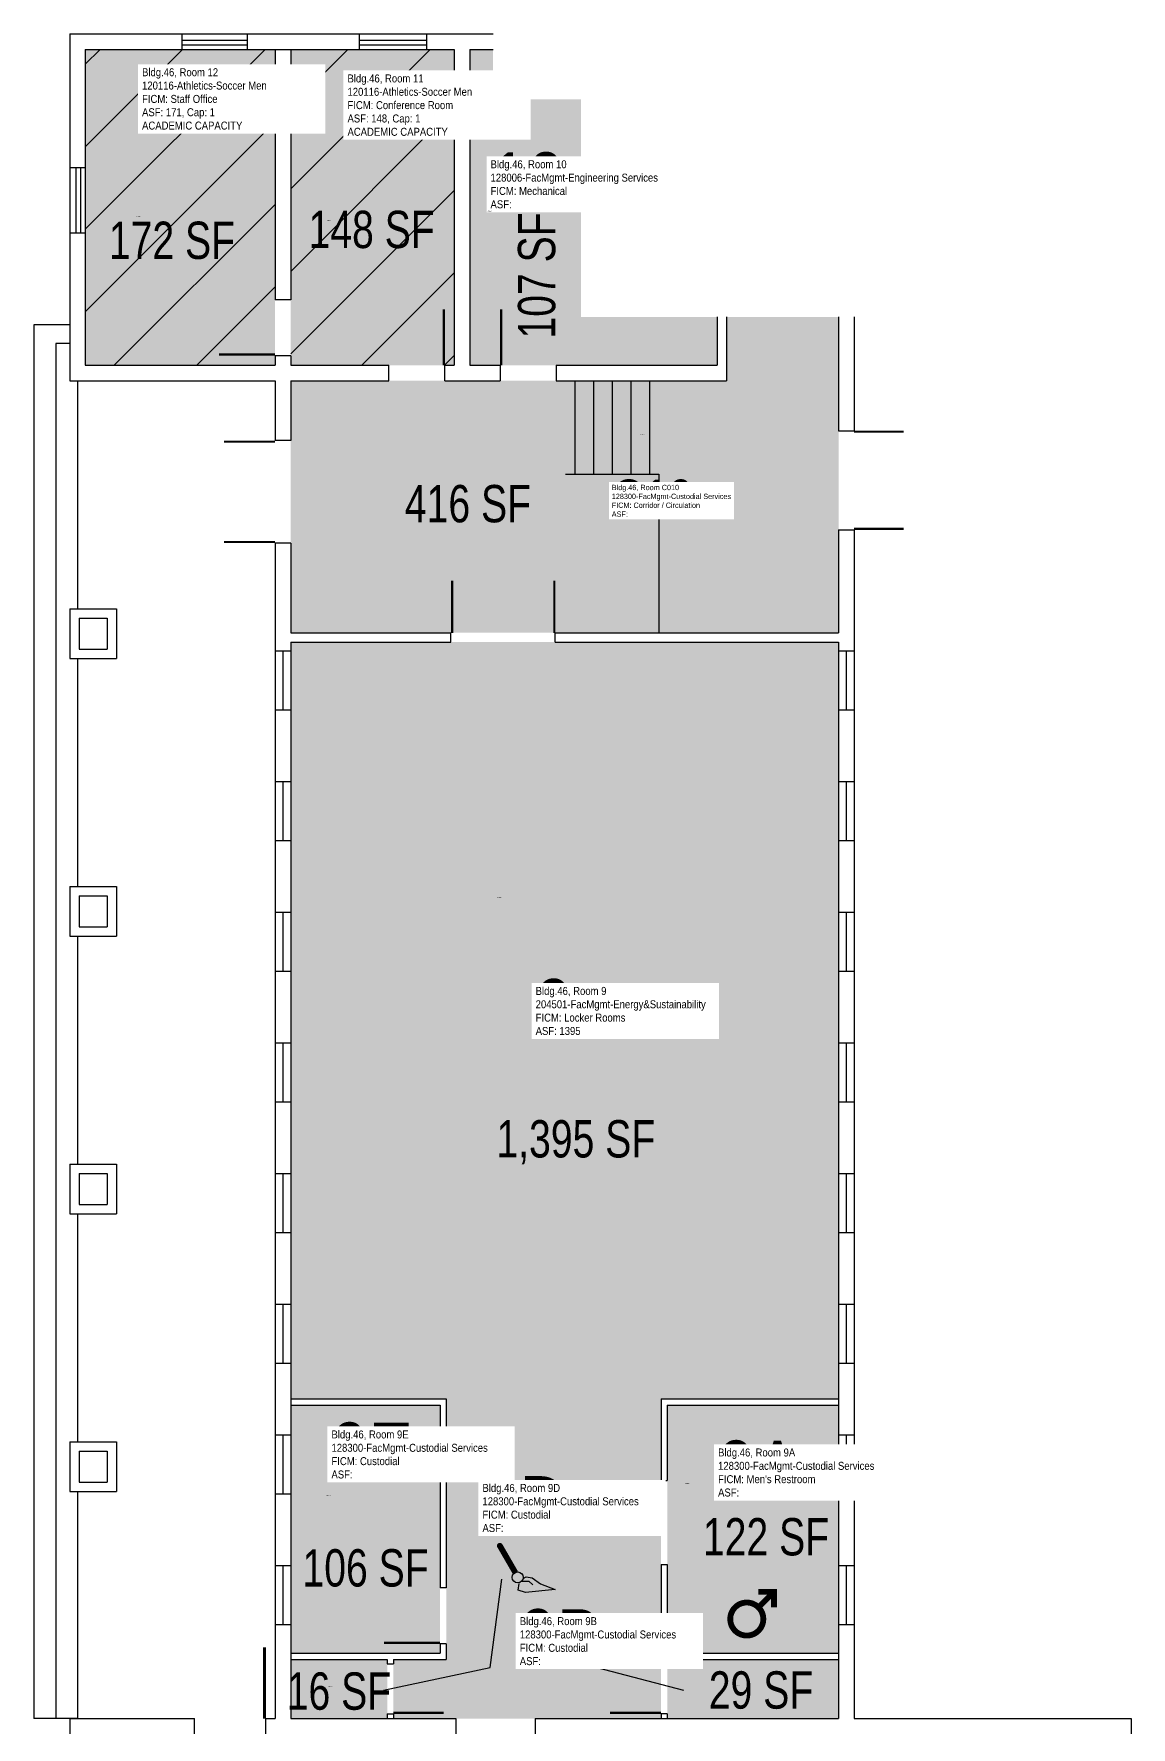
# Model space of a CAD drawing. Header units: inches. Extents: x -23 to 919, y -162 to 2416.
# Drawn here: x -23 to 682, y 1328 to 2416 of the extents above; entities that cross this region are included whole.
import ezdxf
from ezdxf.enums import TextEntityAlignment as Align

# ---------------------------------------------------------------- set-up
doc = ezdxf.new("R2010")
doc.units = ezdxf.units.IN
doc.header["$LTSCALE"] = 10
doc.header["$MEASUREMENT"] = 0
doc.layers.get('0').update_dxf_attribs({"linetype": 'CONTINUOUS'})
for name, color, linetype in [('A-DOOR', 2, 'CONTINUOUS'), ('A-FLOR', 3, 'CONTINUOUS'), ('A-GLAZ', 1, 'CONTINUOUS'), ('A-IDEN-ICON', 4, 'CONTINUOUS'), ('A-IDEN-RNUM', 7, 'CONTINUOUS'), ('A-IDEN-SNUM', 4, 'CONTINUOUS'), ('A-IDEN-VNUM', 4, 'CONTINUOUS'), ('A-SITE', 3, 'CONTINUOUS'), ('A-WALL', 5, 'CONTINUOUS'), ('AREA-TEXT', 3, 'CONTINUOUS'), ('Rooms-Capacity', 4, 'CONTINUOUS'), ('Rooms-Category-Color', 7, 'CONTINUOUS'), ('Rooms-College-Color', 7, 'CONTINUOUS'), ('Rooms-Department-Color', 7, 'CONTINUOUS'), ('Rooms-Division-Color', 7, 'CONTINUOUS'), ('Rooms-Information', 7, 'CONTINUOUS')]:
    doc.layers.add(name, color=color, linetype=linetype)
doc.styles.add('CP_AREA', font='arial.ttf', dxfattribs={"height": 15})
doc.styles.add('CP_ROOMSNUMBER', font='arial.ttf', dxfattribs={"height": 1})
doc.styles.add('CP_ROOMVNUMBER', font='arial.ttf', dxfattribs={"width": 0.85, "height": 0.075})

# ---------------------------------------------------------------- blocks, each defined once
blk = doc.blocks.new('CPMEN')
at = {"color": 0, "linetype": 'ByBlock', "const_width": 0.015}
for points in [[(0.055, 0.01), (0.055, 0.05), (0.015, 0.05)], [(0.0151, 0.0101), (0.055, 0.05)]]:
    blk.add_lwpolyline(points, dxfattribs=at)
blk.add_lwpolyline([(-0.0575, -0.02, 1), (0.0275, -0.02, 1)], format="xyb", close=True, dxfattribs=at)
blk = doc.blocks.new('CPCUST')
at = {"color": 0, "linetype": 'ByBlock'}
for p, q in [((0.0262, -0.0408), (0.0446, -0.0406)), ((0.0297, -0.0341), (0.0376, -0.0302)), ((0.0376, -0.0302), (0.0533, -0.0324)), ((0.0446, -0.0406), (0.0543, -0.0505)), ((0.0533, -0.0324), (0.0745, -0.0479)), ((0.0171, -0.0639), (0.02, -0.0466)), ((0.0358, -0.0705), (0.0171, -0.0639)), ((0.1117, -0.0625), (0.0358, -0.0705)), ((0.0745, -0.0479), (0.1117, -0.0625))]:
    blk.add_line(p, q, dxfattribs=at)
at = {"color": 0, "linetype": 'ByBlock', "const_width": 0.0075}
blk.add_lwpolyline([(-0.0332, 0.0481, 1), (-0.0268, 0.0519, 1)], format="xyb", close=True, dxfattribs=at)
at = {"color": 0, "linetype": 'ByBlock', "const_width": 0.015}
blk.add_lwpolyline([(-0.03, 0.05), (0.01, -0.0193)], dxfattribs=at)
at = {"color": 0, "linetype": 'ByBlock'}
blk.add_circle((0.0158, -0.0313), 0.0141, dxfattribs=at)

msp = doc.modelspace()

# ---------------------------------------------------------------- hatches: boundary and pattern name
at = {"layer": 'Rooms-Capacity'}
h = msp.add_hatch(dxfattribs=at)
h.set_pattern_fill('ANSI31', color=256, scale=300, style=0)
h.paths.add_polyline_path([(132, 2406), (114, 2406), (72, 2406), (10, 2406), (10, 2330), (10, 2288), (10, 2203), (132, 2203), (132, 2209)])
h = msp.add_hatch(dxfattribs=at)
h.set_pattern_fill('ANSI31', color=256, scale=300, style=0)
h.paths.add_polyline_path([(142, 2209), (142, 2203), (241.1, 2203), (247.1, 2203), (247.1, 2406), (229.2, 2406), (186, 2406), (142, 2406)])
at = {"layer": 'Rooms-Category-Color', "true_color": 0xfa9ba3}
for points in [[(132, 2406), (114, 2406), (72, 2406), (10, 2406), (10, 2330), (10, 2288), (10, 2203), (132, 2203), (132, 2209)], [(142, 2209), (142, 2203), (241.1, 2203), (247.1, 2203), (247.1, 2406), (229.2, 2406), (186, 2406), (142, 2406)]]:
    msp.add_hatch(color=241, dxfattribs=at).paths.add_polyline_path(points)
at = {"layer": 'Rooms-Category-Color', "true_color": 0xadadad}
for points in [[(328.5, 2374), (272, 2374), (272, 2406), (257.1, 2406), (257.1, 2203), (276.5, 2203), (416, 2203), (416, 2234), (328.5, 2234)], [(494, 2031), (494, 2160.8), (494, 2191), (494, 2234), (479.5, 2234), (422, 2234), (422, 2193), (276.5, 2193), (241.1, 2193), (142, 2193), (142, 2154.5), (142, 2031), (244.9, 2031)], [(142, 1534.5), (142, 1515.5), (142, 1477.5), (142, 1431.5), (142, 1393.5), (142, 1375), (238, 1375), (238, 1381.7), (238, 1534.5)], [(494, 1477.5), (494, 1515.5), (494, 1534.5), (384, 1534.5), (384, 1486), (384, 1375), (494, 1375), (494, 1393.5), (494, 1431.5)], [(142, 1371), (142, 1333), (204, 1333), (204, 1336), (204, 1371)], [(494, 1371), (384, 1371), (384, 1333), (494, 1333)]]:
    msp.add_hatch(color=253, dxfattribs=at).paths.add_polyline_path(points)
at = {"layer": 'Rooms-Category-Color', "true_color": 0xffe090}
msp.add_hatch(color=41, dxfattribs=at).paths.add_polyline_path([(142, 1645.5), (142, 1599.5), (142, 1561.5), (142, 1538.5), (242, 1538.5), (242, 1381), (242, 1371), (208, 1371), (208, 1336), (208, 1333), (248, 1333), (380, 1333), (380, 1336), (380, 1486), (380, 1538.5), (494, 1538.5), (494, 1561.5), (494, 1599.5), (494, 1645.5), (494, 1683.5), (494, 1729.5), (494, 1767.5), (494, 1813.5), (494, 1851.5), (494, 1897.5), (494, 1935.5), (494, 1981.5), (494, 2019.5), (494, 2019.5), (494, 2025), (244.9, 2025), (142, 2025), (142, 2019.5), (142, 1981.5), (142, 1935.5), (142, 1897.5), (142, 1851.5), (142, 1813.5), (142, 1767.5), (142, 1729.5), (142, 1683.5)])
at = {"layer": 'Rooms-College-Color', "true_color": 0x99d7b2}
for points in [[(132, 2406), (114, 2406), (72, 2406), (10, 2406), (10, 2330), (10, 2288), (10, 2203), (132, 2203), (132, 2209)], [(142, 2209), (142, 2203), (241.1, 2203), (247.1, 2203), (247.1, 2406), (229.2, 2406), (186, 2406), (142, 2406)]]:
    msp.add_hatch(color=253, dxfattribs=at).paths.add_polyline_path(points)
at = {"layer": 'Rooms-College-Color', "true_color": 0xadadad}
for points in [[(328.5, 2374), (272, 2374), (272, 2406), (257.1, 2406), (257.1, 2203), (276.5, 2203), (416, 2203), (416, 2234), (328.5, 2234)], [(494, 2031), (494, 2160.8), (494, 2191), (494, 2234), (479.5, 2234), (422, 2234), (422, 2193), (276.5, 2193), (241.1, 2193), (142, 2193), (142, 2154.5), (142, 2031), (244.9, 2031)], [(142, 1534.5), (142, 1515.5), (142, 1477.5), (142, 1431.5), (142, 1393.5), (142, 1375), (238, 1375), (238, 1381.7), (238, 1534.5)], [(494, 1477.5), (494, 1515.5), (494, 1534.5), (384, 1534.5), (384, 1486), (384, 1375), (494, 1375), (494, 1393.5), (494, 1431.5)], [(142, 1371), (142, 1333), (204, 1333), (204, 1336), (204, 1371)], [(494, 1371), (384, 1371), (384, 1333), (494, 1333)]]:
    msp.add_hatch(color=253, dxfattribs=at).paths.add_polyline_path(points)
at = {"layer": 'Rooms-College-Color', "true_color": 0xffe090}
msp.add_hatch(color=41, dxfattribs=at).paths.add_polyline_path([(142, 1645.5), (142, 1599.5), (142, 1561.5), (142, 1538.5), (242, 1538.5), (242, 1381), (242, 1371), (208, 1371), (208, 1336), (208, 1333), (248, 1333), (380, 1333), (380, 1336), (380, 1486), (380, 1538.5), (494, 1538.5), (494, 1561.5), (494, 1599.5), (494, 1645.5), (494, 1683.5), (494, 1729.5), (494, 1767.5), (494, 1813.5), (494, 1851.5), (494, 1897.5), (494, 1935.5), (494, 1981.5), (494, 2019.5), (494, 2019.5), (494, 2025), (244.9, 2025), (142, 2025), (142, 2019.5), (142, 1981.5), (142, 1935.5), (142, 1897.5), (142, 1851.5), (142, 1813.5), (142, 1767.5), (142, 1729.5), (142, 1683.5)])
at = {"layer": 'Rooms-Department-Color', "true_color": 0x604aed}
for points in [[(132, 2406), (114, 2406), (72, 2406), (10, 2406), (10, 2330), (10, 2288), (10, 2203), (132, 2203), (132, 2209)], [(142, 2209), (142, 2203), (241.1, 2203), (247.1, 2203), (247.1, 2406), (229.2, 2406), (186, 2406), (142, 2406)]]:
    msp.add_hatch(color=173, dxfattribs=at).paths.add_polyline_path(points)
at = {"layer": 'Rooms-Department-Color', "true_color": 0xacacac}
for points in [[(328.5, 2374), (272, 2374), (272, 2406), (257.1, 2406), (257.1, 2203), (276.5, 2203), (416, 2203), (416, 2234), (328.5, 2234)], [(494, 2031), (494, 2160.8), (494, 2191), (494, 2234), (479.5, 2234), (422, 2234), (422, 2193), (276.5, 2193), (241.1, 2193), (142, 2193), (142, 2154.5), (142, 2031), (244.9, 2031)], [(142, 1534.5), (142, 1515.5), (142, 1477.5), (142, 1431.5), (142, 1393.5), (142, 1375), (238, 1375), (238, 1381.7), (238, 1534.5)], [(494, 1477.5), (494, 1515.5), (494, 1534.5), (384, 1534.5), (384, 1486), (384, 1375), (494, 1375), (494, 1393.5), (494, 1431.5)], [(142, 1371), (142, 1333), (204, 1333), (204, 1336), (204, 1371)], [(494, 1371), (384, 1371), (384, 1333), (494, 1333)]]:
    msp.add_hatch(color=253, dxfattribs=at).paths.add_polyline_path(points)
at = {"layer": 'Rooms-Department-Color', "true_color": 0x80bc67}
msp.add_hatch(color=83, dxfattribs=at).paths.add_polyline_path([(142, 1645.5), (142, 1599.5), (142, 1561.5), (142, 1538.5), (242, 1538.5), (242, 1381), (242, 1371), (208, 1371), (208, 1336), (208, 1333), (248, 1333), (380, 1333), (380, 1336), (380, 1486), (380, 1538.5), (494, 1538.5), (494, 1561.5), (494, 1599.5), (494, 1645.5), (494, 1683.5), (494, 1729.5), (494, 1767.5), (494, 1813.5), (494, 1851.5), (494, 1897.5), (494, 1935.5), (494, 1981.5), (494, 2019.5), (494, 2019.5), (494, 2025), (244.9, 2025), (142, 2025), (142, 2019.5), (142, 1981.5), (142, 1935.5), (142, 1897.5), (142, 1851.5), (142, 1813.5), (142, 1767.5), (142, 1729.5), (142, 1683.5)])
at = {"layer": 'Rooms-Division-Color', "true_color": 0x604aed}
for points in [[(132, 2406), (114, 2406), (72, 2406), (10, 2406), (10, 2330), (10, 2288), (10, 2203), (132, 2203), (132, 2209)], [(142, 2209), (142, 2203), (241.1, 2203), (247.1, 2203), (247.1, 2406), (229.2, 2406), (186, 2406), (142, 2406)]]:
    msp.add_hatch(color=173, dxfattribs=at).paths.add_polyline_path(points)
at = {"layer": 'Rooms-Division-Color', "true_color": 0xadadad}
for points in [[(328.5, 2374), (272, 2374), (272, 2406), (257.1, 2406), (257.1, 2203), (276.5, 2203), (416, 2203), (416, 2234), (328.5, 2234)], [(494, 2031), (494, 2160.8), (494, 2191), (494, 2234), (479.5, 2234), (422, 2234), (422, 2193), (276.5, 2193), (241.1, 2193), (142, 2193), (142, 2154.5), (142, 2031), (244.9, 2031)], [(142, 1534.5), (142, 1515.5), (142, 1477.5), (142, 1431.5), (142, 1393.5), (142, 1375), (238, 1375), (238, 1381.7), (238, 1534.5)], [(494, 1477.5), (494, 1515.5), (494, 1534.5), (384, 1534.5), (384, 1486), (384, 1375), (494, 1375), (494, 1393.5), (494, 1431.5)], [(142, 1371), (142, 1333), (204, 1333), (204, 1336), (204, 1371)], [(494, 1371), (384, 1371), (384, 1333), (494, 1333)]]:
    msp.add_hatch(color=253, dxfattribs=at).paths.add_polyline_path(points)
at = {"layer": 'Rooms-Division-Color', "true_color": 0x80bc67}
msp.add_hatch(color=83, dxfattribs=at).paths.add_polyline_path([(142, 1645.5), (142, 1599.5), (142, 1561.5), (142, 1538.5), (242, 1538.5), (242, 1381), (242, 1371), (208, 1371), (208, 1336), (208, 1333), (248, 1333), (380, 1333), (380, 1336), (380, 1486), (380, 1538.5), (494, 1538.5), (494, 1561.5), (494, 1599.5), (494, 1645.5), (494, 1683.5), (494, 1729.5), (494, 1767.5), (494, 1813.5), (494, 1851.5), (494, 1897.5), (494, 1935.5), (494, 1981.5), (494, 2019.5), (494, 2019.5), (494, 2025), (244.9, 2025), (142, 2025), (142, 2019.5), (142, 1981.5), (142, 1935.5), (142, 1897.5), (142, 1851.5), (142, 1813.5), (142, 1767.5), (142, 1729.5), (142, 1683.5)])

# ---------------------------------------------------------------- linework, layer by layer
at = {"layer": 'A-DOOR', "elevation": 0}
for points in [[(132, 2209.8, 1.5, 1.5, 0), (96, 2209.8, 0, 0, 0), (96, 2209, 0, 0, -0.414214), (132, 2245, 0, 0, -0.414214)], [(240.4, 2203, 1.5, 1.5, 0), (240.4, 2239, 0, 0, 0), (241.1, 2239, 0, 0, 0.414214), (205.1, 2203, 0, 0, 0.414214)], [(277.2, 2203, 1.5, 1.5, 0), (277.2, 2239, 0, 0, 0), (276.5, 2239, 0, 0, -0.414214), (312.5, 2203, 0, 0, -0.414214)], [(277.2, 2203, 1.5, 1.5, 0), (277.2, 2239, 0, 0, 0), (276.5, 2239, 0, 0, -0.414214), (312.5, 2203, 0, 0, -0.414214)], [(132, 2153.8, 1.37, 1.37, 0), (99.1, 2153.8, 0, 0, 0), (99.1, 2154.5, 0, 0, 0.414214), (132, 2121.5, 0, 0, 0.414214)], [(504, 2160.2, 1.33, 1.33, 0), (535.9, 2160.2, 0, 0, 0), (535.9, 2160.8, 0, 0, -0.414214), (504, 2129, 0, 0, -0.414214)], [(504, 2097.8, 1.33, 1.33, 0), (535.9, 2097.8, 0, 0, 0), (535.9, 2097.2, 0, 0, 0.414214), (504, 2129, 0, 0, 0.414214)], [(132, 2089.3, 1.37, 1.37, 0), (99.1, 2089.3, 0, 0, 0), (99.1, 2088.6, 0, 0, -0.414214), (132, 2121.5, 0, 0, -0.414214)], [(245.7, 2030.9, 1.4, 1.4, 0), (245.7, 2064.5, 0, 0, 0), (245, 2064.5, 0, 0, -0.414214), (278.6, 2030.9, 0, 0, -0.414214)], [(311.4, 2030.9, 1.4, 1.4, 0), (311.4, 2064.5, 0, 0, 0), (312.1, 2064.5, 0, 0, 0.414214), (278.6, 2030.9, 0, 0, 0.414214)], [(238, 1381.7, 1.5, 1.5, 0), (202, 1381.7, 0, 0, 0), (202, 1381, 0, 0, -0.414214), (238, 1417, 0, 0, -0.414214)], [(125.1, 1333, 1.91, 1.91, 0), (125.1, 1378.8, 0, 0, 0), (126.1, 1378.8, 0, 0, 0.414214), (80.2, 1333, 0, 0, 0.414214)], [(208, 1336.7, 1.34, 1.34, 0), (240.3, 1336.7, 0, 0, 0), (240.3, 1336, 0, 0, 0.414214), (208, 1368.2, 0, 0, 0.414214)], [(380, 1336.7, 1.37, 1.37, 0), (347.1, 1336.7, 0, 0, 0), (347.1, 1336, 0, 0, -0.414214), (380, 1369, 0, 0, -0.414214)]]:
    msp.add_lwpolyline(points, format="xyseb", dxfattribs=at)
at = {"layer": 'A-FLOR'}
for p, q in [((0, 2229, 0), (-23, 2229, 0)), ((0, 2217, 0), (-9, 2217, 0)), ((324.5, 2193, 0), (324.5, 2133, 0)), ((336.5, 2193, 0), (336.5, 2133, 0)), ((348.5, 2193, 0), (348.5, 2133, 0)), ((360.5, 2193, 0), (360.5, 2133, 0)), ((372.5, 2193, 0), (372.5, 2133, 0)), ((318.5, 2133, 0), (378.5, 2133, 0)), ((378.5, 2133, 0), (378.5, 2031, 0))]:
    msp.add_line(p, q, dxfattribs=at)
at = {"layer": 'A-GLAZ'}
for p, q in [((72, 2416, 0), (114, 2416, 0)), ((72, 2412, 0), (114, 2412, 0)), ((72, 2409, 0), (114, 2409, 0)), ((72, 2406, 0), (114, 2406, 0)), ((186, 2416, 0), (229.2, 2416, 0)), ((186, 2412, 0), (229.2, 2412, 0)), ((186, 2409, 0), (229.2, 2409, 0)), ((186, 2406, 0), (229.2, 2406, 0)), ((0, 2330, 0), (0, 2288, 0)), ((4, 2330, 0), (4, 2288, 0)), ((7, 2330, 0), (7, 2288, 0)), ((10, 2330, 0), (10, 2288, 0)), ((132, 2019.5, 0), (132, 1981.5, 0)), ((137, 2019.5, 0), (137, 1981.5, 0)), ((142, 2019.5, 0), (142, 1981.5, 0)), ((494, 2019.5, 0), (494, 1981.5, 0)), ((499, 2019.5, 0), (499, 1981.5, 0)), ((504, 2019.5, 0), (504, 1981.5, 0)), ((132, 1935.5, 0), (132, 1897.5, 0)), ((137, 1935.5, 0), (137, 1897.5, 0)), ((142, 1935.5, 0), (142, 1897.5, 0)), ((494, 1935.5, 0), (494, 1897.5, 0)), ((499, 1935.5, 0), (499, 1897.5, 0)), ((504, 1935.5, 0), (504, 1897.5, 0)), ((132, 1851.5, 0), (132, 1813.5, 0)), ((137, 1851.5, 0), (137, 1813.5, 0)), ((142, 1851.5, 0), (142, 1813.5, 0)), ((494, 1851.5, 0), (494, 1813.5, 0)), ((499, 1851.5, 0), (499, 1813.5, 0)), ((504, 1851.5, 0), (504, 1813.5, 0)), ((132, 1767.5, 0), (132, 1729.5, 0)), ((137, 1767.5, 0), (137, 1729.5, 0)), ((142, 1767.5, 0), (142, 1729.5, 0)), ((494, 1767.5, 0), (494, 1729.5, 0)), ((499, 1767.5, 0), (499, 1729.5, 0)), ((504, 1767.5, 0), (504, 1729.5, 0)), ((132, 1683.5, 0), (132, 1645.5, 0)), ((137, 1683.5, 0), (137, 1645.5, 0)), ((142, 1683.5, 0), (142, 1645.5, 0)), ((494, 1683.5, 0), (494, 1645.5, 0)), ((499, 1683.5, 0), (499, 1645.5, 0)), ((504, 1683.5, 0), (504, 1645.5, 0)), ((132, 1599.5, 0), (132, 1561.5, 0)), ((137, 1599.5, 0), (137, 1561.5, 0)), ((142, 1599.5, 0), (142, 1561.5, 0)), ((494, 1599.5, 0), (494, 1561.5, 0)), ((499, 1599.5, 0), (499, 1561.5, 0)), ((504, 1599.5, 0), (504, 1561.5, 0)), ((132, 1515.5, 0), (132, 1477.5, 0)), ((137, 1515.5, 0), (137, 1477.5, 0)), ((142, 1515.5, 0), (142, 1477.5, 0)), ((494, 1515.5, 0), (494, 1477.5, 0)), ((499, 1515.5, 0), (499, 1477.5, 0)), ((504, 1515.5, 0), (504, 1477.5, 0)), ((132, 1431.5, 0), (132, 1393.5, 0)), ((137, 1431.5, 0), (137, 1393.5, 0)), ((142, 1431.5, 0), (142, 1393.5, 0)), ((494, 1431.5, 0), (494, 1393.5, 0)), ((499, 1431.5, 0), (499, 1393.5, 0)), ((504, 1431.5, 0), (504, 1393.5, 0))]:
    msp.add_line(p, q, dxfattribs=at)
at = {"layer": 'A-IDEN-VNUM'}
msp.add_line((338.8, 1365.9), (394.3, 1351.2), dxfattribs=at)
msp.add_lwpolyline([(201.6, 1351.2), (270.2, 1365.9), (277.6, 1422.7)], dxfattribs=at)
at = {"layer": 'A-SITE'}
for p, q in [((-23, 2229, 0), (-23, 1333, 0)), ((-9, 2217, 0), (-9, 1333, 0)), ((5, 2193, 0), (5, 2046.5, 0)), ((5, 2014.5, 0), (5, 1868, 0)), ((5, 1836, 0), (5, 1689.5, 0)), ((5, 1657.5, 0), (5, 1511, 0)), ((5, 1479, 0), (5, 1333, 0)), ((5, 1333, 0), (-23, 1333, 0))]:
    msp.add_line(p, q, dxfattribs=at)
at = {"layer": 'A-WALL'}
for p, q in [((0, 2416, 0), (0, 2330, 0)), ((0, 2416, 0), (72, 2416, 0)), ((10, 2406, 0), (72, 2406, 0)), ((10, 2406, 0), (10, 2330, 0)), ((72, 2416, 0), (72, 2406, 0)), ((114, 2416, 0), (186, 2416, 0)), ((114, 2416, 0), (114, 2406, 0)), ((114, 2406, 0), (186, 2406, 0)), ((132, 2406, 0), (132, 2245, 0)), ((142, 2406, 0), (142, 2245, 0)), ((186, 2416, 0), (186, 2406, 0)), ((229.2, 2416, 0), (229.2, 2406, 0)), ((229.2, 2416, 0), (272, 2416, 0)), ((229.2, 2416, 0), (229.2, 2406, 0)), ((229.2, 2406, 0), (247.1, 2406, 0)), ((229.2, 2406, 0), (247.1, 2406, 0)), ((247.1, 2406, 0), (247.1, 2203, 0)), ((247.1, 2406, 0), (247.1, 2203, 0)), ((257.1, 2406, 0), (257.1, 2203, 0)), ((257.1, 2406, 0), (272, 2406, 0)), ((257.1, 2406, 0), (272, 2406, 0)), ((257.1, 2406, 0), (257.1, 2203, 0)), ((0, 2330, 0), (10, 2330, 0)), ((0, 2288, 0), (0, 2193, 0)), ((0, 2288, 0), (10, 2288, 0)), ((10, 2288, 0), (10, 2203, 0)), ((142, 2245, 0), (132, 2245, 0)), ((416, 2234, 0), (416, 2203, 0)), ((416, 2234, 0), (416, 2203, 0)), ((422, 2234, 0), (422, 2193, 0)), ((494, 2234, 0), (494, 2160.8, 0)), ((494, 2234, 0), (494, 2160.8, 0)), ((504, 2234, 0), (504, 2160.8, 0)), ((504, 2234, 0), (504, 2160.8, 0)), ((10, 2203, 0), (132, 2203, 0)), ((132, 2209, 0), (132, 2203, 0)), ((142, 2209, 0), (132, 2209, 0)), ((142, 2209, 0), (142, 2203, 0)), ((142, 2203, 0), (205.1, 2203, 0)), ((205.1, 2193, 0), (205.1, 2203, 0)), ((241.1, 2193, 0), (241.1, 2203, 0)), ((241.1, 2203, 0), (247.1, 2203, 0)), ((241.1, 2203, 0), (247.1, 2203, 0)), ((241.1, 2193, 0), (241.1, 2203, 0)), ((257.1, 2203, 0), (276.5, 2203, 0)), ((257.1, 2203, 0), (276.5, 2203, 0)), ((276.5, 2203, 0), (276.5, 2193, 0)), ((276.5, 2203, 0), (276.5, 2193, 0)), ((312.5, 2203, 0), (312.5, 2193, 0)), ((312.5, 2203, 0), (416, 2203, 0)), ((312.5, 2203, 0), (416, 2203, 0)), ((312.5, 2203, 0), (312.5, 2193, 0)), ((0, 2193, 0), (132, 2193, 0)), ((132, 2193, 0), (132, 2154.5, 0)), ((142, 2193, 0), (142, 2154.5, 0)), ((142, 2193, 0), (205.1, 2193, 0)), ((241.1, 2193, 0), (276.5, 2193, 0)), ((241.1, 2193, 0), (276.5, 2193, 0)), ((312.5, 2193, 0), (422, 2193, 0)), ((312.5, 2193, 0), (422, 2193, 0)), ((494, 2160.8, 0), (504, 2160.8, 0)), ((494, 2160.8, 0), (504, 2160.8, 0)), ((142, 2154.5, 0), (132, 2154.5, 0)), ((494, 2097.2, 0), (494, 2031, 0)), ((494, 2097.2, 0), (504, 2097.2, 0)), ((504, 2097.2, 0), (504, 2019.5, 0)), ((132, 2088.6, 0), (132, 2019.5, 0)), ((142, 2088.6, 0), (132, 2088.6, 0)), ((142, 2088.6, 0), (142, 2031, 0)), ((0, 2046.5, 0), (30, 2046.5, 0)), ((0, 2046.5, 0), (0, 2014.5, 0)), ((30, 2046.5, 0), (30, 2014.5, 0)), ((6, 2040.5, 0), (6, 2020.5, 0)), ((6, 2040.5, 0), (24, 2040.5, 0)), ((24, 2040.5, 0), (24, 2020.5, 0)), ((142, 2031, 0), (244.9, 2031, 0)), ((142, 2025, 0), (142, 2019.5, 0)), ((142, 2025, 0), (244.9, 2025, 0)), ((244.9, 2025, 0), (244.9, 2031, 0)), ((312, 2031, 0), (494, 2031, 0)), ((312, 2025, 0), (312, 2031, 0)), ((312, 2025, 0), (494, 2025, 0)), ((494, 2025, 0), (494, 2019.5, 0)), ((0, 2014.5, 0), (30, 2014.5, 0)), ((6, 2020.5, 0), (24, 2020.5, 0)), ((132, 2019.5, 0), (142, 2019.5, 0)), ((494, 2019.5, 0), (504, 2019.5, 0)), ((132, 1981.5, 0), (132, 1935.5, 0)), ((132, 1981.5, 0), (142, 1981.5, 0)), ((142, 1981.5, 0), (142, 1935.5, 0)), ((494, 1981.5, 0), (494, 1935.5, 0)), ((494, 1981.5, 0), (504, 1981.5, 0)), ((504, 1981.5, 0), (504, 1935.5, 0)), ((132, 1935.5, 0), (142, 1935.5, 0)), ((494, 1935.5, 0), (504, 1935.5, 0)), ((132, 1897.5, 0), (132, 1851.5, 0)), ((132, 1897.5, 0), (142, 1897.5, 0)), ((142, 1897.5, 0), (142, 1851.5, 0)), ((494, 1897.5, 0), (494, 1851.5, 0)), ((494, 1897.5, 0), (504, 1897.5, 0)), ((504, 1897.5, 0), (504, 1851.5, 0)), ((0, 1868, 0), (0, 1836, 0)), ((0, 1868, 0), (30, 1868, 0)), ((6, 1862, 0), (6, 1842, 0)), ((6, 1862, 0), (24, 1862, 0)), ((24, 1862, 0), (24, 1842, 0)), ((30, 1868, 0), (30, 1836, 0)), ((132, 1851.5, 0), (142, 1851.5, 0)), ((494, 1851.5, 0), (504, 1851.5, 0)), ((6, 1842, 0), (24, 1842, 0)), ((0, 1836, 0), (30, 1836, 0)), ((132, 1813.5, 0), (132, 1767.5, 0)), ((132, 1813.5, 0), (142, 1813.5, 0)), ((142, 1813.5, 0), (142, 1767.5, 0)), ((494, 1813.5, 0), (494, 1767.5, 0)), ((494, 1813.5, 0), (504, 1813.5, 0)), ((504, 1813.5, 0), (504, 1767.5, 0)), ((132, 1767.5, 0), (142, 1767.5, 0)), ((494, 1767.5, 0), (504, 1767.5, 0)), ((132, 1729.5, 0), (132, 1683.5, 0)), ((132, 1729.5, 0), (142, 1729.5, 0)), ((142, 1729.5, 0), (142, 1683.5, 0)), ((494, 1729.5, 0), (494, 1683.5, 0)), ((494, 1729.5, 0), (504, 1729.5, 0)), ((504, 1729.5, 0), (504, 1683.5, 0)), ((0, 1689.5, 0), (0, 1657.5, 0)), ((0, 1689.5, 0), (30, 1689.5, 0)), ((30, 1689.5, 0), (30, 1657.5, 0)), ((6, 1683.5, 0), (6, 1663.5, 0)), ((6, 1683.5, 0), (24, 1683.5, 0)), ((24, 1683.5, 0), (24, 1663.5, 0)), ((132, 1683.5, 0), (142, 1683.5, 0)), ((494, 1683.5, 0), (504, 1683.5, 0)), ((0, 1657.5, 0), (30, 1657.5, 0)), ((6, 1663.5, 0), (24, 1663.5, 0)), ((132, 1645.5, 0), (132, 1599.5, 0)), ((132, 1645.5, 0), (142, 1645.5, 0)), ((142, 1645.5, 0), (142, 1599.5, 0)), ((494, 1645.5, 0), (494, 1599.5, 0)), ((494, 1645.5, 0), (504, 1645.5, 0)), ((504, 1645.5, 0), (504, 1599.5, 0)), ((132, 1599.5, 0), (142, 1599.5, 0)), ((494, 1599.5, 0), (504, 1599.5, 0)), ((132, 1561.5, 0), (132, 1515.5, 0)), ((132, 1561.5, 0), (142, 1561.5, 0)), ((142, 1561.5, 0), (142, 1515.5, 0)), ((494, 1561.5, 0), (494, 1515.5, 0)), ((494, 1561.5, 0), (504, 1561.5, 0)), ((504, 1561.5, 0), (504, 1515.5, 0)), ((142, 1538.5, 0), (242, 1538.5, 0)), ((242, 1538.5, 0), (242, 1417, 0)), ((380, 1538.5, 0), (494, 1538.5, 0)), ((380, 1538.5, 0), (380, 1486, 0)), ((142, 1534.5, 0), (238, 1534.5, 0)), ((238, 1534.5, 0), (238, 1417, 0)), ((384, 1534.5, 0), (494, 1534.5, 0)), ((384, 1534.5, 0), (384, 1486, 0)), ((132, 1515.5, 0), (142, 1515.5, 0)), ((494, 1515.5, 0), (504, 1515.5, 0)), ((0, 1511, 0), (0, 1479, 0)), ((0, 1511, 0), (30, 1511, 0)), ((6, 1505, 0), (6, 1485, 0)), ((6, 1505, 0), (24, 1505, 0)), ((24, 1505, 0), (24, 1485, 0)), ((30, 1511, 0), (30, 1479, 0)), ((6, 1485, 0), (24, 1485, 0)), ((380, 1486, 0), (384, 1486, 0)), ((0, 1479, 0), (30, 1479, 0)), ((132, 1477.5, 0), (132, 1431.5, 0)), ((132, 1477.5, 0), (142, 1477.5, 0)), ((142, 1477.5, 0), (142, 1431.5, 0)), ((494, 1477.5, 0), (494, 1431.5, 0)), ((494, 1477.5, 0), (504, 1477.5, 0)), ((504, 1477.5, 0), (504, 1431.5, 0)), ((132, 1431.5, 0), (142, 1431.5, 0)), ((380, 1432, 0), (380, 1369, 0)), ((380, 1432, 0), (384, 1432, 0)), ((384, 1432, 0), (384, 1375, 0)), ((494, 1431.5, 0), (504, 1431.5, 0)), ((242, 1417, 0), (238, 1417, 0)), ((132, 1393.5, 0), (132, 1333, 0)), ((132, 1393.5, 0), (142, 1393.5, 0)), ((142, 1393.5, 0), (142, 1333, 0)), ((494, 1393.5, 0), (494, 1333, 0)), ((494, 1393.5, 0), (504, 1393.5, 0)), ((504, 1393.5, 0), (504, 1333, 0)), ((142, 1375, 0), (238, 1375, 0)), ((238, 1381, 0), (238, 1375, 0)), ((242, 1381, 0), (238, 1381, 0)), ((242, 1381, 0), (242, 1371, 0)), ((384, 1375, 0), (494, 1375, 0)), ((142, 1371, 0), (204, 1371, 0)), ((204, 1371, 0), (204, 1368.2, 0)), ((204, 1368.2, 0), (208, 1368.2, 0)), ((208, 1371, 0), (242, 1371, 0)), ((208, 1371, 0), (208, 1368.2, 0)), ((384, 1369, 0), (380, 1369, 0)), ((384, 1371, 0), (384, 1369, 0)), ((384, 1371, 0), (494, 1371, 0)), ((0, 1333, 0), (0, 1249.2, 0)), ((0, 1333, 0), (80.2, 1333, 0)), ((80.2, 1323, 0), (80.2, 1333, 0)), ((126.1, 1323, 0), (126.1, 1333, 0)), ((126.1, 1333, 0), (132, 1333, 0)), ((142, 1333, 0), (248, 1333, 0)), ((204, 1336, 0), (204, 1333, 0)), ((204, 1336, 0), (208, 1336, 0)), ((208, 1336, 0), (208, 1333, 0)), ((248, 1333, 0), (248, 1323, 0)), ((299, 1333, 0), (299, 1315, 0)), ((299, 1333, 0), (494, 1333, 0)), ((380, 1336, 0), (380, 1333, 0)), ((384, 1336, 0), (380, 1336, 0)), ((384, 1336, 0), (384, 1333, 0)), ((504, 1333, 0), (682, 1333, 0)), ((682, 1333, 0), (682, 1161, 0))]:
    msp.add_line(p, q, dxfattribs=at)

# ---------------------------------------------------------------- block references
at = {"layer": 'A-IDEN-ICON', "xscale": 250, "yscale": 250, "zscale": 250}
for name, p in [('CPCUST', (283.9, 1431.6)), ('CPMEN', (438.8, 1402, 0))]:
    msp.add_blockref(name, p, dxfattribs=at)

# ---------------------------------------------------------------- texts
at = {"layer": 'A-IDEN-RNUM', "style": 'CP_ROOMSNUMBER'}
for s, p in [('0012-00', (42.8, 2298.5, 0)), ('0010-00', (268.5, 2302, 0)), ('0011-00', (165.2, 2295.8, 0)), ('C010-00', (366.5, 2158.1, 0)), ('0009-00', (274.7, 1860.5, 0)), ('0009-A0', (395.3, 1484, 0)), ('0009-E0', (164.9, 1476.2, 0)), ('0009-D0', (166.1, 1353.6, 0)), ('0009-B0', (427.7, 1354.3, 0))]:
    msp.add_text(s, height=0.36, dxfattribs=at).set_placement(p)
at = {"layer": 'A-IDEN-SNUM', "style": 'CP_ROOMSNUMBER'}
for s, p in [('0460001200', (42.8, 2298.5, 0)), ('0460001000', (268.5, 2302, 0)), ('0460001100', (165.2, 2295.8, 0)), ('0460C01000', (366.5, 2158.1, 0)), ('0460000900', (274.7, 1860.5, 0)), ('04600009A0', (395.3, 1484, 0)), ('04600009E0', (164.9, 1476.2, 0)), ('04600009D0', (166.1, 1353.6, 0)), ('04600009B0', (427.7, 1354.3, 0))]:
    msp.add_text(s, height=0.36, dxfattribs=at).set_placement(p)
at = {"layer": 'A-IDEN-VNUM', "style": 'CP_ROOMVNUMBER', "width": 0.85}
for s, height, p in [('12', 36, (46.5, 2354.4, 0)), ('11', 36, (178.5, 2350.4, 0)), ('10', 36, (270.4, 2303.8, 0)), ('C10', 24, (348.3, 2105.5, 0)), ('9', 36, (299.4, 1772.4, 0)), ('9E', 36, (168.2, 1487.3, 0)), ('9A', 36, (416.6, 1475.7, 0)), ('9D', 36, (265.2, 1452.9)), ('9B', 36, (289.2, 1367.3, 0))]:
    msp.add_text(s, height=height, dxfattribs=at).set_placement(p)
at = {"layer": 'AREA-TEXT', "style": 'CP_AREA', "width": 0.75}
for s, p in [('148 SF', (194, 2290.3, 0)), ('172 SF', (65.7, 2283.3)), ('416 SF', (255.9, 2114)), ('1,395 SF', (325.2, 1705.7)), ('122 SF', (447.4, 1449.9, 0)), ('106 SF', (190.1, 1429.9, 0)), ('16 SF', (173, 1350.7, 0)), ('29 SF', (444.2, 1351.4, 0))]:
    msp.add_text(s, height=24, dxfattribs=at).set_placement(p, align=Align.MIDDLE_CENTER)
msp.add_text('107 SF', height=24, rotation=90, dxfattribs=at).set_placement((300, 2260.7, 0), align=Align.MIDDLE_CENTER)

# ---------------------------------------------------------------- next in the draw order: texts
at = {"layer": 'Rooms-Information', "attachment_point": 7, "style": 'CP_ROOMVNUMBER', "bg_fill": 3, "box_fill_scale": 1.5, "bg_fill_color": 256, "bg_fill_true_color": 13158600, "bg_fill_transparency": 0}
for s, insert, char_height, width in [('Bldg.46, Room 12^M^J120116-Athletics-Soccer Men^M^JFICM: Staff Office^M^JASF: 171, Cap: 1^M^JACADEMIC CAPACITY', (46.5, 2354.4, 0), 5.1429, 115.2), ('Bldg.46, Room 11^M^J120116-Athletics-Soccer Men^M^JFICM: Conference Room^M^JASF: 148, Cap: 1^M^JACADEMIC CAPACITY', (178.5, 2350.4, 0), 5.1429, 115.2), ('Bldg.46, Room 10^M^J128006-FacMgmt-Engineering Services^M^JFICM: Mechanical^M^JASF: ', (270.4, 2303.8, 0), 5.143, 115.2), ('Bldg.46, Room C010^M^J128300-FacMgmt-Custodial Services^M^JFICM: Corridor / Circulation^M^JASF: ', (348.3, 2105.5, 0), 3.429, 76.8), ('Bldg.46, Room 9^M^J204501-FacMgmt-Energy&Sustainability^M^JFICM: Locker Rooms^M^JASF: 1395', (299.4, 1772.4, 0), 5.143, 115.2), ("Bldg.46, Room 9A^M^J128300-FacMgmt-Custodial Services^M^JFICM: Men's Restroom^M^JASF: ", (416.6, 1475.7, 0), 5.143, 115.2), ('Bldg.46, Room 9D^M^J128300-FacMgmt-Custodial Services^M^JFICM: Custodial^M^JASF: ', (265.2, 1452.9), 5.143, 115.2), ('Bldg.46, Room 9B^M^J128300-FacMgmt-Custodial Services^M^JFICM: Custodial^M^JASF: ', (289.2, 1367.3, 0), 5.143, 115.2)]:
    msp.add_mtext(s, dxfattribs=dict(at, insert=insert, char_height=char_height, width=width))

# ---------------------------------------------------------------- next in the draw order: texts
at = {"layer": 'Rooms-Information', "insert": (168.2, 1487.3, 0), "char_height": 5.143, "width": 115.2, "attachment_point": 7, "style": 'CP_ROOMVNUMBER', "bg_fill": 3, "box_fill_scale": 1.5, "bg_fill_color": 256, "bg_fill_true_color": 13158600, "bg_fill_transparency": 0}
msp.add_mtext('Bldg.46, Room 9E^M^J128300-FacMgmt-Custodial Services^M^JFICM: Custodial^M^JASF: ', dxfattribs=at)

doc.saveas('drawing.dxf')
